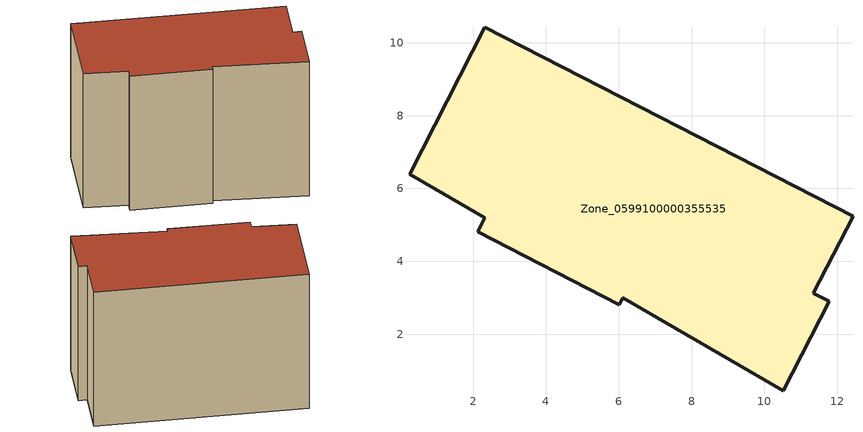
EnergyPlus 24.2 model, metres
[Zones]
Zone_0599100000355535
 floor ground (C_G): 11.78,2.9 10.51,0.45 6.11,3 6.01,2.81 2.12,4.81 2.32,5.19 0.25,6.39 2.32,10.43 12.43,5.24 11.34,3.12 z3.9
 wall outside (C_F): 2.12,4.81 6.01,2.81 6.11,3 10.51,0.45 11.78,2.9 11.34,3.12 12.43,5.24 2.32,10.43 0.25,6.39 2.32,5.19 2.12,4.81 z3.9:12.49
 roof outside (C_R): 10.51,0.45 11.78,2.9 11.34,3.12 12.43,5.24 2.32,10.43 0.25,6.39 2.32,5.19 2.12,4.81 6.01,2.81 6.11,3 z12.49
[BUILDING]
Pand.0599100000355535: North Axis=0; Terrain=City; Loads Convergence Tolerance Value=0.04; Temperature Convergence Tolerance Value=0.4; Solar Distribution=FullExterior; Maximum Number of Warmup Days=25; Minimum Number of Warmup Days=1
[Site:Location]
Rotterdam.The.Hague.AP_ZH_NLD Design_Conditions: Latitude=51.96; Longitude=4.45; Time Zone=1; Elevation=-4.5
[SITE:GROUNDTEMPERATURE:BUILDINGSURFACE]
18, 18, 18, 18, 18, 18, 18, 18, 18, 18, 18, 18
[MATERIAL] Thermal Absorptance=0.9; Solar Absorptance=0.7; Visible Absorptance=0.7
Name | Roughness | Thickness | Conductivity | Density | Specific Heat
G.TC.1992-2005 | MediumSmooth | 0.15 | 0.06 | 540 | 1210
F.TC.1992-2005 | Rough | 0.3 | 0.12 | 1920 | 840
R.TC.1992-2005 | MediumRough | 0.2 | 0.08 | 1500 | 1000
[CONSTRUCTION]
C_G: G.TC.1992-2005
C_F: F.TC.1992-2005
C_R: R.TC.1992-2005
[ZONE]
Zone_0599100000355535: Type=1; Multiplier=1; Ceiling Height=Autocalculate; Volume=Autocalculate; Floor Area=autocalculate; Part of Total Floor Area=Yes
[ZONEINFILTRATION:DESIGNFLOWRATE]
Infil_Zone_0599100000355535: Zone or ZoneList or Space or SpaceList=Zone_0599100000355535; Schedule=AlwaysOn; Design Flow Rate Calculation Method=Flow/Area; Flow Rate per Floor Area=0.0015; Constant Term Coefficient=1; Temperature Term Coefficient=0; Velocity Term Coefficient=0; Velocity Squared Term Coefficient=0
[HVACTEMPLATE:ZONE:IDEALLOADSAIRSYSTEM]
Zone_0599100000355535: Maximum Heating Supply Air Temperature=50; Minimum Cooling Supply Air Temperature=13; Maximum Heating Supply Air Humidity Ratio=0.0156; Minimum Cooling Supply Air Humidity Ratio=0.0077; Heating Limit=NoLimit; Cooling Limit=NoLimit; Dehumidification Control Type=ConstantSensibleHeatRatio; Cooling Sensible Heat Ratio=0.7; Dehumidification Setpoint=60; Humidification Control Type=None; Humidification Setpoint=30; Outdoor Air Method=None; Outdoor Air Flow Rate per Person=0.00944; Outdoor Air Flow Rate per Zone Floor Area=0; Outdoor Air Flow Rate per Zone=0; Demand Controlled Ventilation Type=None; Outdoor Air Economizer Type=NoEconomizer; Heat Recovery Type=None; Sensible Heat Recovery Effectiveness=0.7; Latent Heat Recovery Effectiveness=0.65
[ZONECONTROL:THERMOSTAT]
ThermostatControl_Zone_0599100000355535: Zone or ZoneList=Zone_0599100000355535; Control Type Schedule=DualSetpointControlType; Control 1=Thermostat_Zone_0599100000355535; Temperature Difference Between Cutout And Setpoint=0
[THERMOSTATSETPOINT:DUALSETPOINT]
Thermostat_Zone_0599100000355535: Heating Setpoint Temperature Schedule=HeatingSetpoint_Zone_0599100000355535; Cooling Setpoint Temperature Schedule=CoolingSetpoint_Zone_0599100000355535
[SCHEDULE:COMPACT]
HeatingSetpoint_Zone_0599100000355535: Through: 12/31, For: AllDays, Until: 24:00, 21
CoolingSetpoint_Zone_0599100000355535: Through: 12/31, For: AllDays, Until: 24:00, 24
DualSetpointControlType: Through: 12/31, For: AllDays, Until: 24:00, 4
AlwaysOn: Through: 12/31, For: AllDays, Until: 24:00, 1
